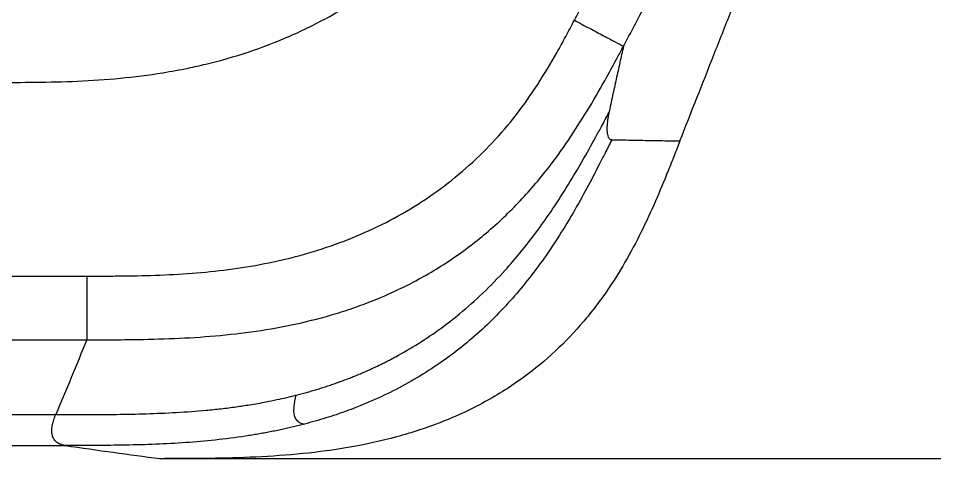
# Model space of a CAD drawing. Extents: x 0 to 84, y -21 to 126.
# Drawn here: x 44.5 to 50.52, y 0.1 to 2.99 of the extents above; entities that cross this region are included whole.
import ezdxf

# ---------------------------------------------------------------- set-up
doc = ezdxf.new("R2010")
doc.units = 0
doc.header["$MEASUREMENT"] = 0
doc.layers.add('1', color=4, linetype='Continuous')

# ---------------------------------------------------------------- blocks, each defined once
blk = doc.blocks.new('PRODIGY')
at = {"layer": '1', "color": 3, "linetype": 'Continuous', "lineweight": 25}
for p, q in [((4.835, 1.2956), (44.9516, 1.2956)), ((4.3261, 0.8778), (44.9516, 0.8778)), ((3.6931, 0.3865), (44.7481, 0.387)), ((3.4166, 0.1836), (44.8103, 0.184)), ((45.4302, 0.0985), (45.4641, 0.0985)), ((45.4641, 0.0985), (65.8414, 0.0979))]:
    blk.add_line(p, q, dxfattribs=at)
for points, knots in [([(48.1511, 2.9736), (48.1691, 3.0078), (48.2056, 3.0769), (48.2608, 3.1822), (48.3171, 3.2903), (48.3746, 3.4011), (48.4568, 3.5605), (48.569, 3.7797), (48.7073, 4.052), (48.8482, 4.3309), (48.9908, 4.6132), (49.1296, 4.8865), (49.2726, 5.1647), (49.4106, 5.4279), (49.5592, 5.7035), (49.7073, 5.9674), (49.8542, 6.2161), (49.9849, 6.4244), (50.1004, 6.5976), (50.2045, 6.7445), (50.3052, 6.8768), (50.4087, 7.0028), (50.5167, 7.122), (50.6369, 7.2392), (50.765, 7.3453), (50.907, 7.4413), (51.0576, 7.5205), (51.2161, 7.5835), (51.377, 7.6313), (51.5379, 7.6668), (51.6707, 7.6893), (51.7768, 7.7042), (51.8908, 7.7182), (52.0483, 7.7339), (52.2556, 7.7501), (52.4953, 7.7643), (52.7726, 7.7767), (53.1602, 7.7897), (53.6741, 7.8011), (54.2125, 7.8081), (54.6999, 7.812), (55.1089, 7.8139), (55.3868, 7.8142), (55.5283, 7.8143)], [0, 0, 0, 0, 0.011628, 0.023558, 0.035792, 0.048329, 0.06117, 0.089808, 0.122467, 0.153175, 0.183907, 0.217724, 0.245473, 0.278122, 0.30721, 0.339785, 0.369246, 0.394207, 0.41382, 0.431925, 0.448423, 0.463883, 0.481033, 0.496845, 0.514378, 0.531077, 0.548376, 0.565506, 0.582366, 0.598865, 0.61511, 0.622908, 0.631141, 0.649697, 0.670568, 0.693762, 0.722032, 0.754143, 0.810569, 0.876827, 0.916313, 0.957371, 1, 1, 1, 1]), ([(48.4733, 2.8032), (48.5216, 2.8933), (48.5695, 2.9835), (48.6649, 3.1644), (48.7124, 3.255), (48.8068, 3.4364), (48.8537, 3.527), (48.9473, 3.7086), (48.994, 3.7996), (49.1336, 4.0724), (49.2262, 4.2543), (49.4115, 4.617), (49.5043, 4.7979), (49.6921, 5.1572), (49.7872, 5.3355), (49.9822, 5.6874), (50.0822, 5.861), (50.2391, 6.1153), (50.2924, 6.1988), (50.4021, 6.3629), (50.4584, 6.4434), (50.5747, 6.5996), (50.6347, 6.6755), (50.7595, 6.8192), (50.8244, 6.8871), (50.926, 6.9786), (50.9605, 7.0073), (51.0313, 7.0605), (51.0675, 7.0851), (51.1421, 7.13), (51.1805, 7.1503), (51.2599, 7.1871), (51.3009, 7.2035), (51.3858, 7.2329), (51.4296, 7.246), (51.5195, 7.2693), (51.5654, 7.2794), (51.706, 7.3068), (51.803, 7.3207), (51.9996, 7.3436), (52.0991, 7.3526), (52.2992, 7.3677), (52.3994, 7.3737), (52.5984, 7.3841), (52.6973, 7.3884), (52.8942, 7.3959), (52.9923, 7.3991), (53.1893, 7.4047), (53.2881, 7.4072), (53.4879, 7.4115), (53.5889, 7.4135), (53.7162, 7.4156), (53.7416, 7.416), (53.7931, 7.4168), (53.8194, 7.4172), (53.8586, 7.4178), (53.8716, 7.418), (53.8974, 7.4183), (53.9102, 7.4185), (53.9484, 7.419), (53.9739, 7.4194), (54.1014, 7.421), (54.2034, 7.4221), (54.5091, 7.425), (54.7126, 7.4263), (55.12, 7.428), (55.3241, 7.4285), (55.5283, 7.4285)], [0, 0, 0, 0, 0.03125, 0.03125, 0.0625, 0.0625, 0.09375, 0.09375, 0.125, 0.125, 0.1875, 0.1875, 0.25, 0.25, 0.3125, 0.3125, 0.375, 0.375, 0.40625, 0.40625, 0.4375, 0.4375, 0.46875, 0.46875, 0.5, 0.5, 0.515625, 0.515625, 0.53125, 0.53125, 0.546875, 0.546875, 0.5625, 0.5625, 0.578125, 0.578125, 0.59375, 0.59375, 0.625, 0.625, 0.65625, 0.65625, 0.6875, 0.6875, 0.71875, 0.71875, 0.75, 0.75, 0.78125, 0.78125, 0.8125, 0.8125, 0.820312, 0.820312, 0.828125, 0.828125, 0.832031, 0.832031, 0.835937, 0.835937, 0.84375, 0.84375, 0.875, 0.875, 0.9375, 0.9375, 1, 1, 1, 1]), ([(48.8441, 2.1824), (48.9179, 2.3705), (48.992, 2.5583), (49.1036, 2.8407), (49.1409, 2.935), (49.2156, 3.1239), (49.2531, 3.2185), (49.3658, 3.5023), (49.4411, 3.6914), (49.5931, 4.0691), (49.6698, 4.2577), (49.8257, 4.6338), (49.905, 4.8214), (50.0677, 5.1943), (50.151, 5.3796), (50.2816, 5.6553), (50.3261, 5.7468), (50.4177, 5.9287), (50.4649, 6.019), (50.5627, 6.1974), (50.6133, 6.2855), (50.6937, 6.4153), (50.7213, 6.4581), (50.7785, 6.5425), (50.808, 6.5841), (50.87, 6.6654), (50.9024, 6.7052), (50.9709, 6.7816), (51.0069, 6.8181), (51.0835, 6.886), (51.1241, 6.9173), (51.2096, 6.973), (51.2545, 6.9974), (51.3937, 7.0605), (51.4925, 7.0896), (51.6428, 7.1231), (51.6933, 7.1325), (51.7947, 7.1493), (51.8456, 7.1565), (51.9986, 7.1759), (52.1008, 7.1859), (52.2542, 7.1985), (52.3053, 7.2024), (52.4068, 7.2094), (52.4572, 7.2125), (52.607, 7.2214), (52.705, 7.2263), (52.8985, 7.2349), (52.9942, 7.2386), (53.1868, 7.2453), (53.2838, 7.2483), (53.4321, 7.2525), (53.4821, 7.2538), (53.5828, 7.2563), (53.6336, 7.2575), (53.7358, 7.2597), (53.7872, 7.2608), (53.8898, 7.2628), (53.9411, 7.2637), (54.095, 7.2663), (54.1975, 7.2679), (54.5046, 7.2719), (54.709, 7.2738), (55.1182, 7.2763), (55.3231, 7.2769), (55.5283, 7.2769)], [0, 0, 0, 0, 0.0625, 0.0625, 0.09375, 0.09375, 0.125, 0.125, 0.1875, 0.1875, 0.25, 0.25, 0.3125, 0.3125, 0.375, 0.375, 0.40625, 0.40625, 0.4375, 0.4375, 0.46875, 0.46875, 0.484375, 0.484375, 0.5, 0.5, 0.515625, 0.515625, 0.53125, 0.53125, 0.546875, 0.546875, 0.5625, 0.5625, 0.59375, 0.59375, 0.609375, 0.609375, 0.625, 0.625, 0.65625, 0.65625, 0.671875, 0.671875, 0.6875, 0.6875, 0.71875, 0.71875, 0.75, 0.75, 0.78125, 0.78125, 0.796875, 0.796875, 0.8125, 0.8125, 0.828125, 0.828125, 0.84375, 0.84375, 0.875, 0.875, 0.9375, 0.9375, 1, 1, 1, 1]), ([(44.3525, 2.5661), (44.4397, 2.5661), (44.6189, 2.5661), (44.8915, 2.5726), (45.1712, 2.5911), (45.4138, 2.6215), (45.6011, 2.6558), (45.7886, 2.6977), (46.013, 2.7616), (46.2397, 2.8483), (46.4164, 2.9305), (46.6022, 3.0276), (46.8342, 3.1726), (47.0989, 3.38), (47.3422, 3.6107), (47.5983, 3.9003), (47.777, 4.1432), (47.8985, 4.3226), (47.957, 4.4109), (48.028, 4.5205), (48.0837, 4.6084), (48.1113, 4.6519)], [0, 0, 0, 0, 0.0573169, 0.1177573, 0.1791799, 0.2413859, 0.2783169, 0.3042491, 0.3676385, 0.4314543, 0.463511, 0.495637, 0.5692138, 0.6428488, 0.7163055, 0.7891982, 0.8965882, 0.9141648, 0.9316218, 0.9661283, 1, 1, 1, 1]), ([(44.9516, 1.2955), (44.9961, 1.2956), (45.0764, 1.2957), (45.2369, 1.2968), (45.4328, 1.301), (45.6724, 1.3145), (45.9902, 1.3488), (46.306, 1.4121), (46.6115, 1.5113), (46.8356, 1.605), (47.0495, 1.7171), (47.2527, 1.8491), (47.4417, 1.9998), (47.6163, 2.1685), (47.7736, 2.3533), (47.9127, 2.5518), (48.0165, 2.7249), (48.0943, 2.8664), (48.1321, 2.9379), (48.1511, 2.9736)], [0, 0, 0, 0, 0.034609, 0.062422, 0.124718, 0.186836, 0.248822, 0.372992, 0.43615, 0.498205, 0.561493, 0.623508, 0.686251, 0.749049, 0.811845, 0.874498, 0.937178, 0.968569, 1, 1, 1, 1]), ([(48.1511, 2.9736), (48.1849, 2.9557), (48.2186, 2.9379), (48.2835, 2.9036), (48.3145, 2.8872), (48.3712, 2.8572), (48.397, 2.8435), (48.4411, 2.8202), (48.4594, 2.8105), (48.4733, 2.8032)], [0, 0, 0, 0, 0.25, 0.25, 0.5, 0.5, 0.75, 0.75, 1, 1, 1, 1]), ([(44.9516, 0.8777), (44.9823, 0.8778), (45.0726, 0.8778), (45.253, 0.8786), (45.4926, 0.8836), (45.7619, 0.8986), (46.0298, 0.9271), (46.2955, 0.9723), (46.5139, 1.0263), (46.6858, 1.0806), (46.8554, 1.1426), (47.0733, 1.2396), (47.3296, 1.3881), (47.5764, 1.5734), (47.7996, 1.7858), (47.9815, 2.0012), (48.1295, 2.2092), (48.2514, 2.4032), (48.3512, 2.5779), (48.4242, 2.7118), (48.4603, 2.779), (48.4733, 2.8032)], [0, 0, 0, 0, 0.021381, 0.062874, 0.12563, 0.18821, 0.250656, 0.313099, 0.375742, 0.407179, 0.438642, 0.501511, 0.573126, 0.644613, 0.716085, 0.787436, 0.840746, 0.89383, 0.946881, 0.980873, 1, 1, 1, 1]), ([(48.4733, 2.8032), (48.4653, 2.7674), (48.4492, 2.6954), (48.4253, 2.5869), (48.4014, 2.4774), (48.3856, 2.4039), (48.3777, 2.367)], [0, 0, 0, 0, 0.246819, 0.495713, 0.74675, 1, 1, 1, 1]), ([(46.3231, 0.5137), (46.3348, 0.5167), (46.3579, 0.5227), (46.3923, 0.5321), (46.4263, 0.5418), (46.4599, 0.5517), (46.493, 0.5619), (46.5257, 0.5725), (46.5581, 0.5833), (46.5902, 0.5944), (46.622, 0.6059), (46.6535, 0.6177), (46.6848, 0.6298), (46.7158, 0.6422), (46.7466, 0.655), (46.777, 0.6681), (46.8072, 0.6815), (46.8369, 0.6951), (46.8662, 0.7089), (46.895, 0.723), (46.9233, 0.7372), (46.9512, 0.7517), (47.0206, 0.7887), (47.131, 0.8531), (47.2708, 0.9479), (47.4119, 1.0575), (47.5536, 1.1834), (47.6841, 1.3178), (47.8038, 1.4566), (47.9083, 1.5912), (48.0134, 1.7411), (48.1103, 1.8923), (48.2035, 2.0497), (48.2752, 2.178), (48.333, 2.284), (48.3614, 2.3369), (48.3776, 2.367)], [0, 0, 0, 0, 0.012588, 0.025042, 0.037369, 0.049579, 0.061683, 0.07369, 0.085612, 0.097462, 0.10925, 0.12099, 0.132693, 0.144371, 0.156011, 0.167592, 0.179097, 0.190511, 0.201822, 0.213019, 0.224095, 0.235043, 0.24586, 0.306531, 0.368756, 0.422652, 0.493573, 0.56714, 0.618645, 0.685452, 0.745513, 0.810298, 0.873541, 0.937098, 0.964165, 1, 1, 1, 1]), ([(48.3777, 2.367), (48.3769, 2.3635), (48.3755, 2.3565), (48.3735, 2.3462), (48.3717, 2.336), (48.3701, 2.326), (48.3687, 2.3161), (48.3666, 2.2992), (48.3647, 2.2767), (48.3644, 2.2494), (48.3668, 2.2259), (48.3714, 2.2102), (48.3765, 2.2013), (48.3807, 2.1964), (48.3854, 2.193), (48.3907, 2.1907), (48.3947, 2.1904), (48.3967, 2.1902)], [0, 0, 0, 0, 0.042843, 0.085537, 0.1281091, 0.1705865, 0.2129967, 0.2553674, 0.3901471, 0.515426, 0.6466752, 0.764748, 0.8145667, 0.862518, 0.9090649, 0.9547135, 1, 1, 1, 1]), ([(48.8441, 2.1824), (48.8314, 2.1499), (48.8057, 2.0846), (48.7531, 1.9523), (48.6837, 1.7847), (48.5909, 1.5834), (48.4844, 1.383), (48.3812, 1.2192), (48.2883, 1.0918), (48.1814, 0.9589), (48.0299, 0.7996), (47.8129, 0.6203), (47.5632, 0.4627), (47.3298, 0.3547), (47.1343, 0.2843), (46.9346, 0.2245), (46.6789, 0.1687), (46.3701, 0.1276), (46.0631, 0.1064), (45.8102, 0.1001), (45.6111, 0.0986), (45.5129, 0.0985), (45.4641, 0.0985)], [0, 0, 0, 0, 0.024186, 0.048733, 0.098805, 0.150053, 0.202428, 0.256044, 0.284075, 0.311627, 0.374036, 0.4358, 0.505594, 0.577251, 0.612531, 0.648733, 0.720768, 0.792371, 0.863014, 0.93239, 0.966452, 1, 1, 1, 1]), ([(48.3967, 2.1902), (48.3819, 2.1608), (48.3552, 2.1077), (48.3014, 2.0018), (48.2329, 1.8706), (48.1461, 1.7148), (48.0213, 1.5085), (47.8515, 1.2665), (47.6529, 1.044), (47.4798, 0.885), (47.341, 0.7741), (47.1944, 0.6728), (47.042, 0.5824), (46.8828, 0.5019), (46.7527, 0.4465), (46.6533, 0.4092), (46.5873, 0.3861), (46.5197, 0.3643), (46.4506, 0.3436), (46.4038, 0.331), (46.3802, 0.3246)], [0, 0, 0, 0, 0.0346182, 0.0625681, 0.1250538, 0.1903156, 0.250287, 0.37874, 0.5008334, 0.5633476, 0.6259634, 0.6877185, 0.7507371, 0.81235, 0.8753688, 0.8995245, 0.9240599, 0.9489808, 0.9742925, 1, 1, 1, 1]), ([(48.3967, 2.1902), (48.4173, 2.1898), (48.4588, 2.1889), (48.5213, 2.1877), (48.5846, 2.1865), (48.6485, 2.1854), (48.7132, 2.1843), (48.7785, 2.1833), (48.8221, 2.1827), (48.8441, 2.1824)], [0, 0, 0, 0, 0.1359655, 0.2743106, 0.4149866, 0.5579439, 0.7031326, 0.8505018, 1, 1, 1, 1]), ([(44.9516, 1.2956), (44.9516, 1.2217), (44.9516, 1.1479), (44.9516, 1.0065), (44.9516, 0.9391), (44.9516, 0.8777)], [0, 0, 0, 0, 0.5, 0.5, 1, 1, 1, 1]), ([(44.7481, 0.387), (44.7982, 0.387), (44.8926, 0.387), (45.0251, 0.3874), (45.2384, 0.3894), (45.4732, 0.3954), (45.7022, 0.412), (45.8335, 0.4254), (45.9284, 0.4373), (46.0273, 0.4521), (46.1164, 0.4678), (46.198, 0.4843), (46.2625, 0.4987), (46.3035, 0.5089), (46.3231, 0.5137)], [0, 0, 0, 0, 0.095, 0.178592, 0.250845, 0.498824, 0.623089, 0.68554, 0.748688, 0.804188, 0.874835, 0.920005, 0.961702, 1, 1, 1, 1]), ([(44.8103, 0.184), (44.8077, 0.1844), (44.8026, 0.1852), (44.7952, 0.1869), (44.7882, 0.1888), (44.7815, 0.191), (44.7752, 0.1935), (44.7693, 0.1963), (44.7638, 0.1994), (44.7529, 0.2064), (44.739, 0.2195), (44.7265, 0.2431), (44.7211, 0.2721), (44.7225, 0.2995), (44.7266, 0.3216), (44.7303, 0.3368), (44.7351, 0.3528), (44.7409, 0.3695), (44.7457, 0.3811), (44.7481, 0.387)], [0, 0, 0, 0, 0.033694, 0.066783, 0.099267, 0.131146, 0.162422, 0.193097, 0.223174, 0.252658, 0.380799, 0.502607, 0.626803, 0.750699, 0.79861, 0.847445, 0.897259, 0.948098, 1, 1, 1, 1]), ([(46.3802, 0.3246), (46.3682, 0.3215), (46.344, 0.3153), (46.3073, 0.3063), (46.27, 0.2976), (46.2322, 0.2893), (46.1938, 0.2812), (46.1548, 0.2734), (46.1152, 0.266), (46.0751, 0.2588), (46.0344, 0.2521), (45.9412, 0.2374), (45.7969, 0.219), (45.6002, 0.2019), (45.4038, 0.1914), (45.206, 0.1859), (45.0082, 0.184), (44.8763, 0.184), (44.8103, 0.184)], [0, 0, 0, 0, 0.023589, 0.047488, 0.071698, 0.096219, 0.121054, 0.146203, 0.171667, 0.197447, 0.223544, 0.249959, 0.376636, 0.499526, 0.624695, 0.749772, 0.874902, 1, 1, 1, 1]), ([(44.8103, 0.184), (44.9169, 0.1686), (45.0221, 0.1538), (45.2288, 0.1252), (45.3304, 0.1116), (45.4302, 0.0985)], [0, 0, 0, 0, 0.5, 0.5, 1, 1, 1, 1])]:
    blk.add_open_spline(points, degree=3, knots=knots, dxfattribs=at)
for points in [[(44.9516, 0.8777), (44.8837, 0.7119), (44.8159, 0.5483), (44.7481, 0.387)], [(46.3231, 0.5137), (46.2938, 0.4054), (46.3057, 0.3325), (46.3802, 0.3246)]]:
    blk.add_open_spline(points, degree=3, dxfattribs=at)

msp = doc.modelspace()

# ---------------------------------------------------------------- block references
at = {"layer": '1'}
msp.add_blockref('PRODIGY', (0, 0), dxfattribs=at)

doc.saveas('drawing.dxf')
